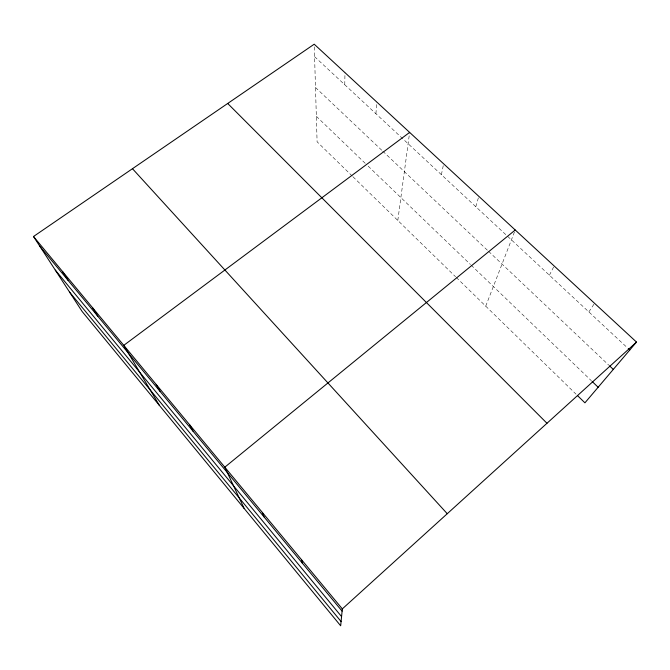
<?xml version="1.0" encoding="UTF-8"?>
<svg xmlns="http://www.w3.org/2000/svg" width="670" height="670" viewBox="0 0 670 670"><rect width="100%" height="100%" fill="white"/><g stroke="black" fill="none" stroke-linecap="round" stroke-linejoin="round"><path stroke-width="0.5" stroke-dasharray="3.35 2.51" d="M344.765 84.755L344.983 72.645M375.929 113.758L376.774 102.024M397.804 220.464L409.638 132.4M441.396 174.686L443.632 163.815M475.809 206.72L478.807 196.327M485.733 306.156L515.238 230.003M549.425 275.236L554.149 265.965M588.855 311.927L594.541 303.301M314.582 56.665L506.872 235.631M507.626 236.334L627.497 347.889M315.495 87.502L382.017 150.474M382.763 151.186L487.844 250.647M488.589 251.351L608.787 365.133M316.341 116.32L365.2 163.296M368.165 166.143L470.441 264.474M471.178 265.186L591.384 380.753M352.219 176.034L317.094 141.805L314.247 45.242M352.964 176.763L455.567 276.752M456.295 277.472L576.033 394.153"/><path stroke-width="1" d="M636.5 342.077L342.32 608.888L340.67 625.797L82.175 311.542L33.5 236.502L314.213 44.203L636.5 342.077L584.927 402.829L577.515 395.602M515.238 230.003L224.802 467.183L244.165 508.48M409.638 132.4L123.766 345.352L159.385 405.409M628.251 348.593L629.767 350.008M609.541 365.845L613.301 369.404M592.129 381.473L598.151 387.26M227.7 103.473L546.971 423.272M132.467 168.706L447.258 513.714M33.5 236.502L342.32 608.888M39.798 246.217L342.102 611.141M55.283 270.077L341.566 616.584M69.613 292.17L341.089 621.534M62.503 271.476L68.298 280.613M92.569 307.731L97.812 316.248M156.16 384.413L160.163 391.506M189.811 424.989L193.119 431.287M262.339 512.441L264.039 516.905M301.475 559.634L302.254 563.043"/></g></svg>
